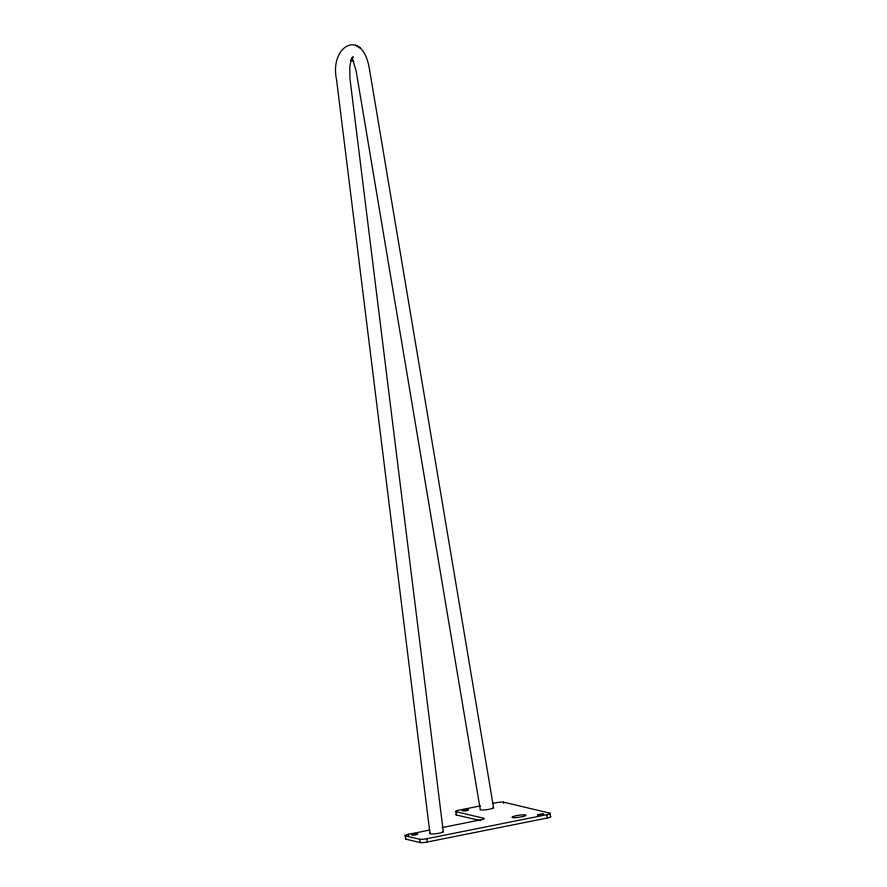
<?xml version="1.0" encoding="UTF-8"?>
<svg xmlns="http://www.w3.org/2000/svg" width="887" height="887" viewBox="0 0 887 887"><rect width="100%" height="100%" fill="white"/><g stroke="black" fill="none" stroke-linecap="round" stroke-linejoin="round"><path stroke-width="1.33" d="M352.782 57.455L351.507 58.387L353.259 56.835L350.875 60.804L351.474 59.041L349.833 66.037L349.888 78.089L443.3 831.729M480.344 805.906L459.067 810.153A5.61 0.809 -8.3 0 0 455.896 811.672L456.384 814.965L480.466 820.675M492.318 803.511L496.31 802.713A5.61 0.809 -8.3 0 1 503.483 802.147L550.051 813.191L550.539 816.483A5.61 0.809 -8.3 0 1 547.368 817.991L427.357 841.985A5.61 0.809 -8.3 0 1 420.172 842.55L405.725 839.124L405.248 835.831A5.61 0.809 -8.3 0 1 408.408 834.323L429.873 830.032M441.937 827.615L480.832 819.832A5.61 0.809 -8.3 0 0 484.003 818.324L455.896 811.672M405.248 835.831L419.695 839.257A5.61 0.809 -8.3 0 0 426.88 838.692L546.891 814.698A5.61 0.809 -8.3 0 0 550.051 813.191M493.593 807.735L369.347 68.543C362.306 27.065 329.188 45.902 336.55 79.675L429.984 833.592M360.144 47.965L355.676 45.104M352.217 59.218L353.636 61.613L352.838 60.083L356.075 70.616L480.277 809.598M546.891 814.698L547.368 817.991M503.483 802.147L503.65 803.245M426.88 838.692L427.357 841.985M419.695 839.257L420.172 842.55M408.408 834.323L408.574 835.421M456.384 814.965A5.61 0.809 -8.3 0 1 456.273 814.432M405.725 839.124A5.61 0.809 -8.3 0 1 405.825 838.481M442.846 831.418A6.73 0.976 -8.3 0 1 436.493 833.658A6.73 0.976 -8.3 0 1 430.539 833.137M493.15 807.425A6.73 0.976 -8.3 0 1 488.094 809.465A6.73 0.976 -8.3 0 1 480.277 809.598M411.679 834.7C415.848 836.374 423.11 831.873 411.679 834.7M462.338 810.53C466.495 812.204 473.758 807.713 462.338 810.53M537.522 814.798C541.691 816.472 548.953 811.971 537.522 814.798M515.524 817.614A7.007 1.009 -8.3 0 0 525.969 815.253A7.007 1.009 -8.3 0 0 515.602 815.829A7.007 1.009 -8.3 0 0 515.524 817.614"/></g></svg>
